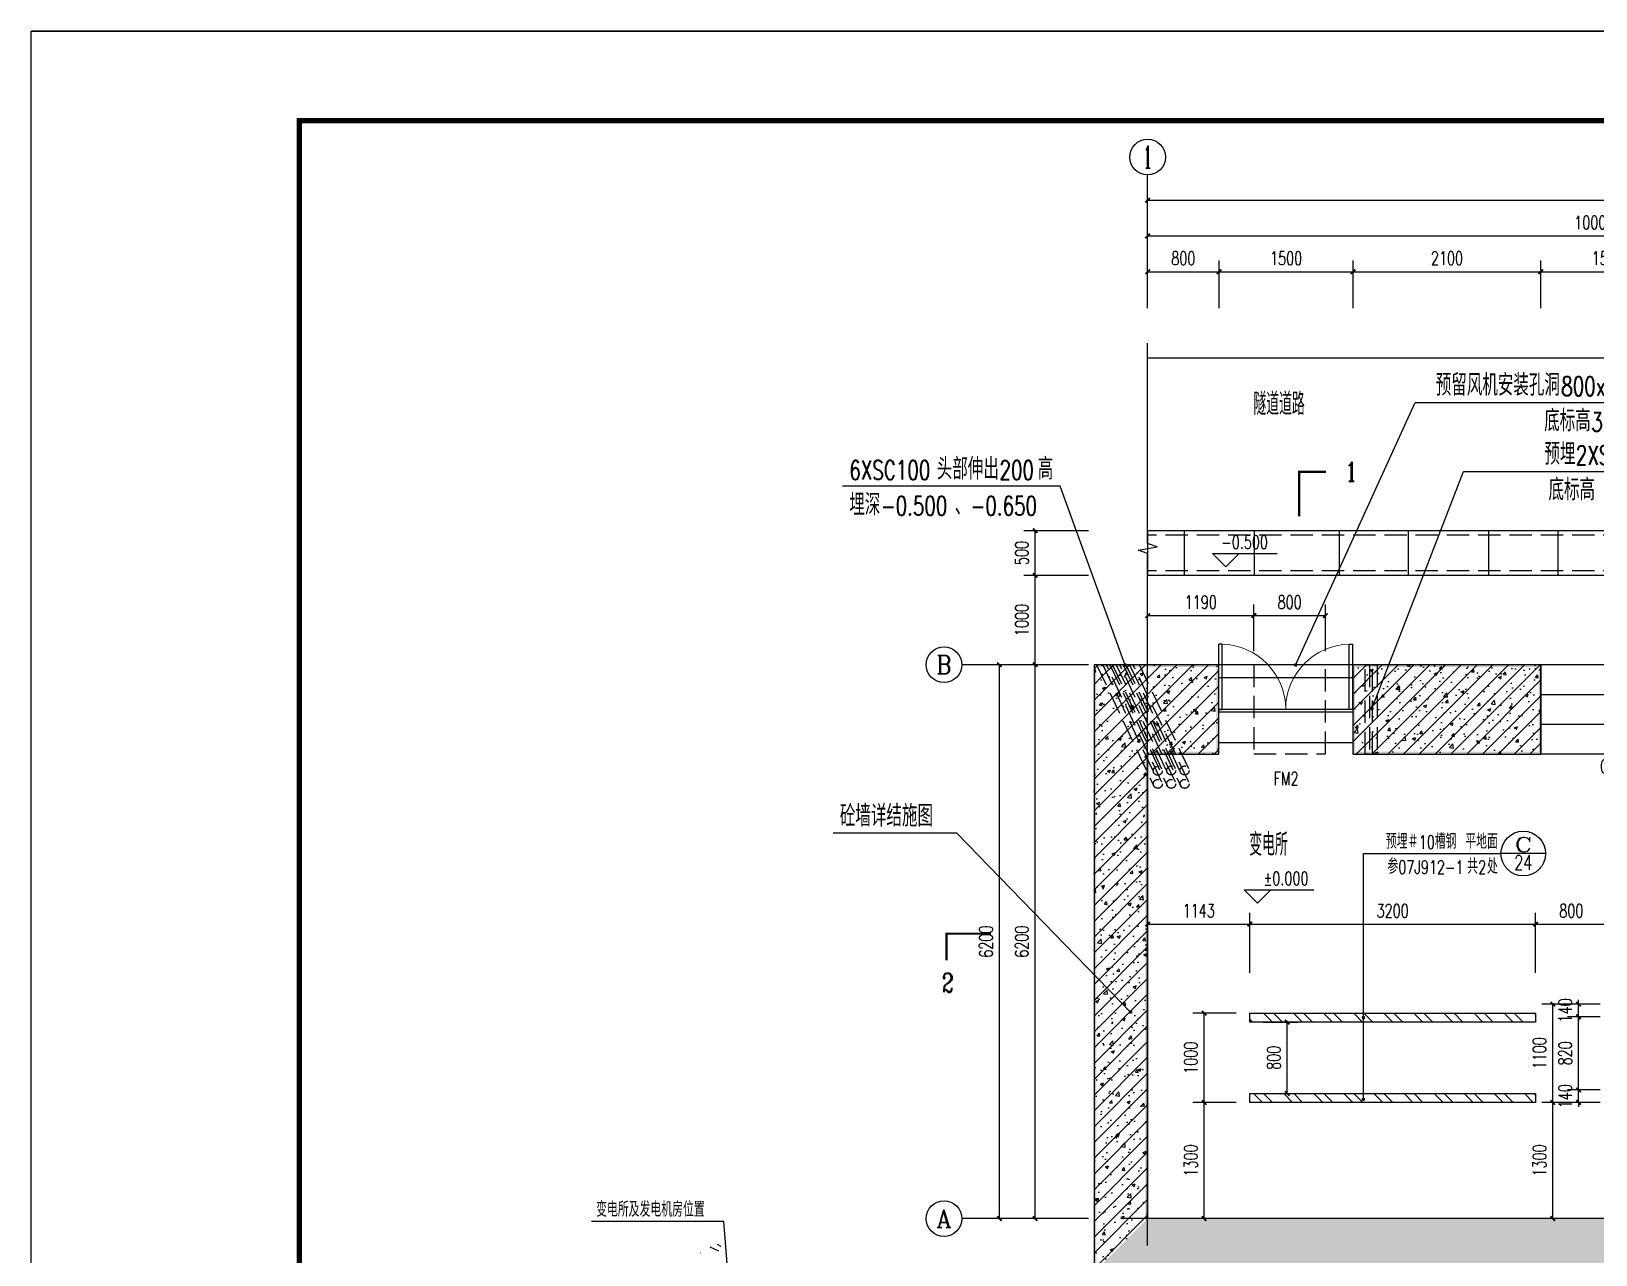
# Model space of a CAD drawing. Extents: x 45837 to 287007, y -98586 to 328021.
# Drawn here: x 119269 to 136780, y -23180 to -9486 of the extents above; entities that cross this region are included whole.
import ezdxf
from ezdxf.enums import TextEntityAlignment as Align

# ---------------------------------------------------------------- set-up
doc = ezdxf.new("R2010")
doc.units = 0
doc.header["$LTSCALE"] = 1000
doc.header["$MEASUREMENT"] = 0
doc.linetypes.add('DASH', pattern=[0.35, 0.25, -0.1])
for name, color, linetype in [('0-段落划分', 2, 'Continuous'), ('AXIS', 3, 'Continuous'), ('AXIS_TEXT', 7, 'Continuous'), ('DIM_ELEV', 3, 'Continuous'), ('DIM_IDEN', 3, 'Continuous'), ('DIM_LEAD', 3, 'Continuous'), ('DIM_SYMB', 3, 'Continuous'), ('DOTE', 1, 'Continuous'), ('HIDE_B', 7, 'Continuous'), ('PUB_DIM', 3, 'Continuous'), ('PUB_HATCH', 8, 'Continuous'), ('PUB_TEXT', 7, 'Continuous'), ('PUB_WALL', 9, 'Continuous'), ('QQ', 8, 'Continuous'), ('WALL', 9, 'Continuous'), ('WINDOW', 4, 'Continuous'), ('WINDOW_TEXT', 7, 'Continuous'), ('图框', 7, 'Continuous')]:
    doc.layers.add(name, color=color, linetype=linetype)
doc.layers.add('标注', color=4, linetype='Continuous', lineweight=15)
doc.styles.add('_TCH_AXIS', font='COMPLEX', dxfattribs={"bigfont": 'GBCBIG'})
doc.styles.add('_TCH_DIM', font='SIMPLEX', dxfattribs={"bigfont": 'GBCBIG'})
doc.styles.add('_TCH_LABEL', font='COMPLEX', dxfattribs={"bigfont": 'GBCBIG'})
doc.styles.add('_TCH_WINDOW', font='SIMPLEX', dxfattribs={"bigfont": 'GBCBIG'})
doc.styles.add('COMPLEX', font='COMPLEX')
doc.styles.add('DIM_FONT', font='SIMPLEX', dxfattribs={"width": 0.7, "bigfont": 'GBCBIG'})
doc.styles.add('HZTXT', font='SIMPLEX.shx', dxfattribs={"width": 0.8, "bigfont": 'gbhzfs.shx'})
doc.dimstyles.new('DIMN50', dxfattribs={"dimscale": 0.5, "dimtxt": 300, "dimasz": 100, "dimexe": 250, "dimexo": 300, "dimgap": 150, "dimtad": 1, "dimdec": 0, "dimzin": 0, "dimdsep": 46, "dimtxsty": 'DIM_FONT', "dimblk": 'ARCHTICK', "dimcen": 0.09, "dimclrt": 7, "dimazin": 2, "dimtfac": 1, "dimtdec": 0, "dimtix": 1, "dimtmove": 2, "dimatfit": 3, "dimldrblk": 'ARCHTICK', "dimfxl": 0, "dimtolj": 1, "dimtzin": 0, "dimarcsym": 0})
pattern_1 = [(45, (0, 0), (-88.38835, 88.38835), []), (50, (0, 0), (358.6301, -31.37607), [37.5, -412.5]), (355, (0, 0), (-69.3757, 376.0961), [30, -330]), (100.4514, (29.9, -2.6), (289.2547, 344.7198), [31.8701, -350.5711]), (46.1842, (0, 100), (533.6205, -82.7595), [56.25, -618.75]), (96.6356, (44.47, 93.1), (467.3314, 487.059), [47.8051, -525.8565]), (351.1842, (0, 100), (467.331, 487.0593), [45, -495]), (21, (50, 75), (298.4535, -201.30945), [37.5, -412.5]), (326, (50, 75), (121.6577, 362.575), [30, -330]), (71.4514, (74.87, 58.22), (420.1113, 161.26525), [31.8701, -350.5711]), (37.5, (0, 0), (6.07993, 166.44693), [0, -326, 0, -335, 0, -331.25]), (7.5, (0, 0), (131.53477, 197.20586), [0, -191, 0, -318.5, 0, -126.25]), (327.5, (-111.5, 0), (266.91122, -11.27744), [0, -125, 0, -390, 0, -517.5]), (317.5, (-161.5, 0), (291.5931, 50.0525), [0, -162.5, 0, -259, 0, -367.5])]

# ---------------------------------------------------------------- blocks, each defined once
blk = doc.blocks.new('ac')
at = {"layer": '0-段落划分', "color": 2, "linetype": 'Continuous'}
for p, q in [((-9952827.287, 2543761.556), (-9952827.89, 2543760.142)), ((-9952825.467, 2543760.724), (-9952826.863, 2543757.45)), ((-9952824.452, 2543753.945), (-9952824.544, 2543753.745))]:
    blk.add_line(p, q, dxfattribs=at)
blk = doc.blocks.new('zx')
at = {"layer": '标注', "linetype": 'ByBlock', "xscale": 29.99999999999998, "yscale": 29.99999999999998, "zscale": 29.99999999999998, "rotation": 267.2929497497675}
blk.add_blockref('ac', (-90141045, -294670499), dxfattribs=at)
blk = doc.blocks.new('_ArchTick')
at = {"color": 0, "linetype": 'ByBlock', "const_width": 0.4}
blk.add_lwpolyline([(-0.5, -0.5), (0.5, 0.5)], dxfattribs=at)
blk = doc.blocks.new('*D344')
at = {"layer": 'Defpoints', "color": 0}
for p in [(133754, -16027), (132954, -16576), (133754, -16576)]:
    blk.add_point(p, dxfattribs=at)
at = {"layer": 'PUB_DIM', "color": 0, "lineweight": -2}
for p, q in [((132954, -16426), (132954, -15902)), ((133754, -16426), (133754, -15902)), ((132954, -16027), (133754, -16027))]:
    blk.add_line(p, q, dxfattribs=at)
at = {"layer": 'PUB_DIM', "color": 0, "lineweight": -2, "xscale": 50, "yscale": 50, "zscale": 50, "rotation": 180}
blk.add_blockref('_ArchTick', (132954, -16027), dxfattribs=at)
at = {"layer": 'PUB_DIM', "color": 0, "lineweight": -2, "xscale": 50, "yscale": 50, "zscale": 50}
blk.add_blockref('_ArchTick', (133754, -16027), dxfattribs=at)
at = {"layer": 'PUB_DIM', "color": 7, "insert": (133354, -15877), "char_height": 150, "attachment_point": 5, "style": 'DIM_FONT'}
blk.add_mtext('\\A1;800', dxfattribs=at)
blk = doc.blocks.new('*D345')
at = {"layer": 'Defpoints', "color": 0}
for p in [(132954, -16027), (131764, -16576), (132954, -16576)]:
    blk.add_point(p, dxfattribs=at)
at = {"layer": 'PUB_DIM', "color": 0, "lineweight": -2}
for p, q in [((131764, -16426), (131764, -15902)), ((132954, -16426), (132954, -15902)), ((131764, -16027), (132954, -16027))]:
    blk.add_line(p, q, dxfattribs=at)
at = {"layer": 'PUB_DIM', "color": 0, "lineweight": -2, "xscale": 50, "yscale": 50, "zscale": 50, "rotation": 180}
blk.add_blockref('_ArchTick', (131764, -16027), dxfattribs=at)
at = {"layer": 'PUB_DIM', "color": 0, "lineweight": -2, "xscale": 50, "yscale": 50, "zscale": 50}
blk.add_blockref('_ArchTick', (132954, -16027), dxfattribs=at)
at = {"layer": 'PUB_DIM', "color": 7, "insert": (132359, -15877), "char_height": 150, "attachment_point": 5, "style": 'DIM_FONT'}
blk.add_mtext('\\A1;1190', dxfattribs=at)
blk = doc.blocks.new('*D449')
at = {"layer": 'Defpoints', "color": 0}
for p in [(136300, -20376), (136730, -20376), (136730, -21476)]:
    blk.add_point(p, dxfattribs=at)
at = {"layer": 'PUB_DIM', "color": 0, "lineweight": -2}
for p, q in [((136580, -20376), (136175, -20376)), ((136300, -21476), (136300, -20376)), ((136580, -21476), (136175, -21476))]:
    blk.add_line(p, q, dxfattribs=at)
at = {"layer": 'PUB_DIM', "color": 0, "lineweight": -2, "xscale": 50, "yscale": 50, "zscale": 50}
for p, rotation in [((136300, -20376), 90), ((136300, -21476), 270)]:
    blk.add_blockref('_ArchTick', p, dxfattribs=dict(at, rotation=rotation))
at = {"layer": 'PUB_DIM', "color": 7, "insert": (136150, -20926), "char_height": 150, "attachment_point": 5, "rotation": 90, "style": 'DIM_FONT'}
blk.add_mtext('\\A1;1100', dxfattribs=at)
blk = doc.blocks.new('*D450')
at = {"layer": 'Defpoints', "color": 0}
for p in [(136300, -21476), (136730, -21476), (136730, -22776)]:
    blk.add_point(p, dxfattribs=at)
at = {"layer": 'PUB_DIM', "color": 0, "lineweight": -2}
for p, q in [((136580, -21476), (136175, -21476)), ((136300, -22776), (136300, -21476)), ((136580, -22776), (136175, -22776))]:
    blk.add_line(p, q, dxfattribs=at)
at = {"layer": 'PUB_DIM', "color": 0, "lineweight": -2, "xscale": 50, "yscale": 50, "zscale": 50}
for p, rotation in [((136300, -21476), 90), ((136300, -22776), 270)]:
    blk.add_blockref('_ArchTick', p, dxfattribs=dict(at, rotation=rotation))
at = {"layer": 'PUB_DIM', "color": 7, "insert": (136150, -22126), "char_height": 150, "attachment_point": 5, "rotation": 90, "style": 'DIM_FONT'}
blk.add_mtext('\\A1;1300', dxfattribs=at)
blk = doc.blocks.new('*D454')
at = {"layer": 'Defpoints', "color": 0}
for p in [(132907, -20576), (133326, -20576), (132907, -21376)]:
    blk.add_point(p, dxfattribs=at)
at = {"layer": 'PUB_DIM', "color": 0, "lineweight": -2}
for p, q in [((133057, -20576), (133451, -20576)), ((133326, -21376), (133326, -20576)), ((133057, -21376), (133451, -21376))]:
    blk.add_line(p, q, dxfattribs=at)
at = {"layer": 'PUB_DIM', "color": 0, "lineweight": -2, "xscale": 50, "yscale": 50, "zscale": 50}
for p, rotation in [((133326, -20576), 90), ((133326, -21376), 270)]:
    blk.add_blockref('_ArchTick', p, dxfattribs=dict(at, rotation=rotation))
at = {"layer": 'PUB_DIM', "color": 7, "insert": (133176, -20976), "char_height": 150, "attachment_point": 5, "rotation": 90, "style": 'DIM_FONT'}
blk.add_mtext('\\A1;800', dxfattribs=at)
blk = doc.blocks.new('*D455')
at = {"layer": 'Defpoints', "color": 0}
for p in [(132397, -21476), (132907, -21476), (132907, -22776)]:
    blk.add_point(p, dxfattribs=at)
at = {"layer": 'PUB_DIM', "color": 0, "lineweight": -2}
for p, q in [((132757, -21476), (132272, -21476)), ((132397, -22776), (132397, -21476)), ((132757, -22776), (132272, -22776))]:
    blk.add_line(p, q, dxfattribs=at)
at = {"layer": 'PUB_DIM', "color": 0, "lineweight": -2, "xscale": 50, "yscale": 50, "zscale": 50}
for p, rotation in [((132397, -21476), 90), ((132397, -22776), 270)]:
    blk.add_blockref('_ArchTick', p, dxfattribs=dict(at, rotation=rotation))
at = {"layer": 'PUB_DIM', "color": 7, "insert": (132247, -22126), "char_height": 150, "attachment_point": 5, "rotation": 90, "style": 'DIM_FONT'}
blk.add_mtext('\\A1;1300', dxfattribs=at)
blk = doc.blocks.new('*D456')
at = {"layer": 'Defpoints', "color": 0}
for p in [(132397, -20476), (132907, -20476), (132907, -21476)]:
    blk.add_point(p, dxfattribs=at)
at = {"layer": 'PUB_DIM', "color": 0, "lineweight": -2}
for p, q in [((132757, -20476), (132272, -20476)), ((132397, -21476), (132397, -20476)), ((132757, -21476), (132272, -21476))]:
    blk.add_line(p, q, dxfattribs=at)
at = {"layer": 'PUB_DIM', "color": 0, "lineweight": -2, "xscale": 50, "yscale": 50, "zscale": 50}
for p, rotation in [((132397, -20476), 90), ((132397, -21476), 270)]:
    blk.add_blockref('_ArchTick', p, dxfattribs=dict(at, rotation=rotation))
at = {"layer": 'PUB_DIM', "color": 7, "insert": (132247, -20976), "char_height": 150, "attachment_point": 5, "rotation": 90, "style": 'DIM_FONT'}
blk.add_mtext('\\A1;1000', dxfattribs=at)
blk = doc.blocks.new('*D457')
at = {"layer": 'Defpoints', "color": 0}
for p in [(132907, -19480), (131764, -20175), (132907, -20175)]:
    blk.add_point(p, dxfattribs=at)
at = {"layer": 'PUB_DIM', "color": 0, "lineweight": -2}
for p, q in [((131764, -20025), (131764, -19355)), ((132907, -20025), (132907, -19355)), ((131764, -19480), (132907, -19480))]:
    blk.add_line(p, q, dxfattribs=at)
at = {"layer": 'PUB_DIM', "color": 0, "lineweight": -2, "xscale": 50, "yscale": 50, "zscale": 50, "rotation": 180}
blk.add_blockref('_ArchTick', (131764, -19480), dxfattribs=at)
at = {"layer": 'PUB_DIM', "color": 0, "lineweight": -2, "xscale": 50, "yscale": 50, "zscale": 50}
blk.add_blockref('_ArchTick', (132907, -19480), dxfattribs=at)
at = {"layer": 'PUB_DIM', "color": 7, "insert": (132336, -19330), "char_height": 150, "attachment_point": 5, "style": 'DIM_FONT'}
blk.add_mtext('\\A1;1143', dxfattribs=at)
blk = doc.blocks.new('*D458')
at = {"layer": 'Defpoints', "color": 0}
for p in [(136107, -19480), (132907, -20175), (136107, -20175)]:
    blk.add_point(p, dxfattribs=at)
at = {"layer": 'PUB_DIM', "color": 0, "lineweight": -2}
for p, q in [((132907, -20025), (132907, -19355)), ((136107, -20025), (136107, -19355)), ((132907, -19480), (136107, -19480))]:
    blk.add_line(p, q, dxfattribs=at)
at = {"layer": 'PUB_DIM', "color": 0, "lineweight": -2, "xscale": 50, "yscale": 50, "zscale": 50, "rotation": 180}
blk.add_blockref('_ArchTick', (132907, -19480), dxfattribs=at)
at = {"layer": 'PUB_DIM', "color": 0, "lineweight": -2, "xscale": 50, "yscale": 50, "zscale": 50}
blk.add_blockref('_ArchTick', (136107, -19480), dxfattribs=at)
at = {"layer": 'PUB_DIM', "color": 7, "insert": (134507, -19330), "char_height": 150, "attachment_point": 5, "style": 'DIM_FONT'}
blk.add_mtext('\\A1;3200', dxfattribs=at)
blk = doc.blocks.new('*D459')
at = {"layer": 'Defpoints', "color": 0}
for p in [(136907, -19480), (136107, -20175), (136907, -20175)]:
    blk.add_point(p, dxfattribs=at)
at = {"layer": 'PUB_DIM', "color": 0, "lineweight": -2}
for p, q in [((136107, -20025), (136107, -19355)), ((136907, -20025), (136907, -19355)), ((136107, -19480), (136907, -19480))]:
    blk.add_line(p, q, dxfattribs=at)
at = {"layer": 'PUB_DIM', "color": 0, "lineweight": -2, "xscale": 50, "yscale": 50, "zscale": 50, "rotation": 180}
blk.add_blockref('_ArchTick', (136107, -19480), dxfattribs=at)
at = {"layer": 'PUB_DIM', "color": 0, "lineweight": -2, "xscale": 50, "yscale": 50, "zscale": 50}
blk.add_blockref('_ArchTick', (136907, -19480), dxfattribs=at)
at = {"layer": 'PUB_DIM', "color": 7, "insert": (136507, -19330), "char_height": 150, "attachment_point": 5, "style": 'DIM_FONT'}
blk.add_mtext('\\A1;800', dxfattribs=at)
blk = doc.blocks.new('*D465')
at = {"layer": 'Defpoints', "color": 0}
for p in [(136588, -20376), (136981, -20376), (136981, -20516)]:
    blk.add_point(p, dxfattribs=at)
at = {"layer": 'PUB_DIM', "color": 0, "lineweight": -2}
for p, q in [((136831, -20376), (136463, -20376)), ((136588, -20376), (136588, -20326)), ((136588, -20516), (136588, -20376)), ((136831, -20516), (136463, -20516)), ((136588, -20516), (136588, -20566))]:
    blk.add_line(p, q, dxfattribs=at)
at = {"layer": 'PUB_DIM', "color": 0, "lineweight": -2, "xscale": 50, "yscale": 50, "zscale": 50}
for p, rotation in [((136588, -20376), 270), ((136588, -20516), 90)]:
    blk.add_blockref('_ArchTick', p, dxfattribs=dict(at, rotation=rotation))
at = {"layer": 'PUB_DIM', "color": 7, "insert": (136438, -20446), "char_height": 150, "attachment_point": 5, "rotation": 90, "style": 'DIM_FONT'}
blk.add_mtext('\\A1;140', dxfattribs=at)
blk = doc.blocks.new('*D466')
at = {"layer": 'Defpoints', "color": 0}
for p in [(136588, -20516), (136981, -20516), (136981, -21336)]:
    blk.add_point(p, dxfattribs=at)
at = {"layer": 'PUB_DIM', "color": 0, "lineweight": -2}
for p, q in [((136831, -20516), (136463, -20516)), ((136588, -21336), (136588, -20516)), ((136831, -21336), (136463, -21336))]:
    blk.add_line(p, q, dxfattribs=at)
at = {"layer": 'PUB_DIM', "color": 0, "lineweight": -2, "xscale": 50, "yscale": 50, "zscale": 50}
for p, rotation in [((136588, -20516), 90), ((136588, -21336), 270)]:
    blk.add_blockref('_ArchTick', p, dxfattribs=dict(at, rotation=rotation))
at = {"layer": 'PUB_DIM', "color": 7, "insert": (136438, -20926), "char_height": 150, "attachment_point": 5, "rotation": 90, "style": 'DIM_FONT'}
blk.add_mtext('\\A1;820', dxfattribs=at)
blk = doc.blocks.new('*D467')
at = {"layer": 'Defpoints', "color": 0}
for p in [(136588, -21336), (136981, -21336), (136981, -21476)]:
    blk.add_point(p, dxfattribs=at)
at = {"layer": 'PUB_DIM', "color": 0, "lineweight": -2}
for p, q in [((136831, -21336), (136463, -21336)), ((136588, -21336), (136588, -21286)), ((136588, -21476), (136588, -21336)), ((136831, -21476), (136463, -21476)), ((136588, -21476), (136588, -21526))]:
    blk.add_line(p, q, dxfattribs=at)
at = {"layer": 'PUB_DIM', "color": 0, "lineweight": -2, "xscale": 50, "yscale": 50, "zscale": 50}
for p, rotation in [((136588, -21336), 270), ((136588, -21476), 90)]:
    blk.add_blockref('_ArchTick', p, dxfattribs=dict(at, rotation=rotation))
at = {"layer": 'PUB_DIM', "color": 7, "insert": (136438, -21406), "char_height": 150, "attachment_point": 5, "rotation": 90, "style": 'DIM_FONT'}
blk.add_mtext('\\A1;140', dxfattribs=at)
blk = doc.blocks.new('*D468')
at = {"layer": 'AXIS', "color": 0, "lineweight": -2}
for p, q in [((131764, -12584), (131764, -12052)), ((132564, -12584), (132564, -12052)), ((131764, -12177), (132564, -12177))]:
    blk.add_line(p, q, dxfattribs=at)
at = {"layer": 'Defpoints', "color": 0}
for p in [(132564, -12177), (131764, -12734), (132564, -12734)]:
    blk.add_point(p, dxfattribs=at)
at = {"layer": 'AXIS', "color": 0, "lineweight": -2, "xscale": 50, "yscale": 50, "zscale": 50, "rotation": 180}
blk.add_blockref('_ArchTick', (131764, -12177), dxfattribs=at)
at = {"layer": 'AXIS', "color": 0, "lineweight": -2, "xscale": 50, "yscale": 50, "zscale": 50}
blk.add_blockref('_ArchTick', (132564, -12177), dxfattribs=at)
at = {"layer": 'AXIS', "color": 7, "insert": (132164, -12027), "char_height": 150, "attachment_point": 5, "style": 'DIM_FONT'}
blk.add_mtext('\\A1;800', dxfattribs=at)
blk = doc.blocks.new('*D469')
at = {"layer": 'AXIS', "color": 0, "lineweight": -2}
for p, q in [((132564, -12584), (132564, -12052)), ((134064, -12584), (134064, -12052)), ((132564, -12177), (134064, -12177))]:
    blk.add_line(p, q, dxfattribs=at)
at = {"layer": 'Defpoints', "color": 0}
for p in [(134064, -12177), (132564, -12734), (134064, -12734)]:
    blk.add_point(p, dxfattribs=at)
at = {"layer": 'AXIS', "color": 0, "lineweight": -2, "xscale": 50, "yscale": 50, "zscale": 50, "rotation": 180}
blk.add_blockref('_ArchTick', (132564, -12177), dxfattribs=at)
at = {"layer": 'AXIS', "color": 0, "lineweight": -2, "xscale": 50, "yscale": 50, "zscale": 50}
blk.add_blockref('_ArchTick', (134064, -12177), dxfattribs=at)
at = {"layer": 'AXIS', "color": 7, "insert": (133314, -12027), "char_height": 150, "attachment_point": 5, "style": 'DIM_FONT'}
blk.add_mtext('\\A1;1500', dxfattribs=at)
blk = doc.blocks.new('*D470')
at = {"layer": 'AXIS', "color": 0, "lineweight": -2}
for p, q in [((134064, -12584), (134064, -12052)), ((136165, -12584), (136165, -12052)), ((134064, -12177), (136165, -12177))]:
    blk.add_line(p, q, dxfattribs=at)
at = {"layer": 'Defpoints', "color": 0}
for p in [(136165, -12177), (134064, -12734), (136165, -12734)]:
    blk.add_point(p, dxfattribs=at)
at = {"layer": 'AXIS', "color": 0, "lineweight": -2, "xscale": 50, "yscale": 50, "zscale": 50, "rotation": 180}
blk.add_blockref('_ArchTick', (134064, -12177), dxfattribs=at)
at = {"layer": 'AXIS', "color": 0, "lineweight": -2, "xscale": 50, "yscale": 50, "zscale": 50}
blk.add_blockref('_ArchTick', (136165, -12177), dxfattribs=at)
at = {"layer": 'AXIS', "color": 7, "insert": (135115, -12027), "char_height": 150, "attachment_point": 5, "style": 'DIM_FONT'}
blk.add_mtext('\\A1;2100', dxfattribs=at)
blk = doc.blocks.new('*D471')
at = {"layer": 'AXIS', "color": 0, "lineweight": -2}
for p, q in [((136165, -12584), (136165, -12052)), ((137665, -12584), (137665, -12052)), ((136165, -12177), (137665, -12177))]:
    blk.add_line(p, q, dxfattribs=at)
at = {"layer": 'Defpoints', "color": 0}
for p in [(137665, -12177), (136165, -12734), (137665, -12734)]:
    blk.add_point(p, dxfattribs=at)
at = {"layer": 'AXIS', "color": 0, "lineweight": -2, "xscale": 50, "yscale": 50, "zscale": 50, "rotation": 180}
blk.add_blockref('_ArchTick', (136165, -12177), dxfattribs=at)
at = {"layer": 'AXIS', "color": 0, "lineweight": -2, "xscale": 50, "yscale": 50, "zscale": 50}
blk.add_blockref('_ArchTick', (137665, -12177), dxfattribs=at)
at = {"layer": 'AXIS', "color": 7, "insert": (136915, -12027), "char_height": 150, "attachment_point": 5, "style": 'DIM_FONT'}
blk.add_mtext('\\A1;1500', dxfattribs=at)
blk = doc.blocks.new('*D489')
at = {"layer": 'AXIS', "color": 0, "lineweight": -2}
for p, q in [((131102, -16576), (130380, -16576)), ((130505, -22776), (130505, -16576)), ((131102, -22776), (130380, -22776))]:
    blk.add_line(p, q, dxfattribs=at)
at = {"layer": 'Defpoints', "color": 0}
for p in [(130505, -16576), (131252, -16576), (131252, -22776)]:
    blk.add_point(p, dxfattribs=at)
at = {"layer": 'AXIS', "color": 0, "lineweight": -2, "xscale": 50, "yscale": 50, "zscale": 50}
for p, rotation in [((130505, -16576), 90), ((130505, -22776), 270)]:
    blk.add_blockref('_ArchTick', p, dxfattribs=dict(at, rotation=rotation))
at = {"layer": 'AXIS', "color": 7, "insert": (130355, -19676), "char_height": 150, "attachment_point": 5, "rotation": 90, "style": 'DIM_FONT'}
blk.add_mtext('\\A1;6200', dxfattribs=at)
blk = doc.blocks.new('*D490')
at = {"layer": 'AXIS', "color": 0, "lineweight": -2}
for p, q in [((131102, -15576), (130380, -15576)), ((130505, -16576), (130505, -15576)), ((131102, -16576), (130380, -16576))]:
    blk.add_line(p, q, dxfattribs=at)
at = {"layer": 'Defpoints', "color": 0}
for p in [(130505, -15576), (131252, -15576), (131252, -16576)]:
    blk.add_point(p, dxfattribs=at)
at = {"layer": 'AXIS', "color": 0, "lineweight": -2, "xscale": 50, "yscale": 50, "zscale": 50}
for p, rotation in [((130505, -15576), 90), ((130505, -16576), 270)]:
    blk.add_blockref('_ArchTick', p, dxfattribs=dict(at, rotation=rotation))
at = {"layer": 'AXIS', "color": 7, "insert": (130355, -16076), "char_height": 150, "attachment_point": 5, "rotation": 90, "style": 'DIM_FONT'}
blk.add_mtext('\\A1;1000', dxfattribs=at)
blk = doc.blocks.new('*D491')
at = {"layer": 'AXIS', "color": 0, "lineweight": -2}
for p, q in [((131102, -15076), (130380, -15076)), ((130505, -15576), (130505, -15076)), ((131102, -15576), (130380, -15576))]:
    blk.add_line(p, q, dxfattribs=at)
at = {"layer": 'Defpoints', "color": 0}
for p in [(130505, -15076), (131252, -15076), (131252, -15576)]:
    blk.add_point(p, dxfattribs=at)
at = {"layer": 'AXIS', "color": 0, "lineweight": -2, "xscale": 50, "yscale": 50, "zscale": 50}
for p, rotation in [((130505, -15076), 90), ((130505, -15576), 270)]:
    blk.add_blockref('_ArchTick', p, dxfattribs=dict(at, rotation=rotation))
at = {"layer": 'AXIS', "color": 7, "insert": (130355, -15326), "char_height": 150, "attachment_point": 5, "rotation": 90, "style": 'DIM_FONT'}
blk.add_mtext('\\A1;500', dxfattribs=at)
blk = doc.blocks.new('*D492')
at = {"layer": 'AXIS', "color": 0, "lineweight": -2}
for p, q in [((130836, -16576), (129980, -16576)), ((130105, -22776), (130105, -16576)), ((130836, -22776), (129980, -22776))]:
    blk.add_line(p, q, dxfattribs=at)
at = {"layer": 'Defpoints', "color": 0}
for p in [(130105, -16576), (130986, -16576), (130986, -22776)]:
    blk.add_point(p, dxfattribs=at)
at = {"layer": 'AXIS', "color": 0, "lineweight": -2, "xscale": 50, "yscale": 50, "zscale": 50}
for p, rotation in [((130105, -16576), 90), ((130105, -22776), 270)]:
    blk.add_blockref('_ArchTick', p, dxfattribs=dict(at, rotation=rotation))
at = {"layer": 'AXIS', "color": 7, "insert": (129955, -19676), "char_height": 150, "attachment_point": 5, "rotation": 90, "style": 'DIM_FONT'}
blk.add_mtext('\\A1;6200', dxfattribs=at)
blk = doc.blocks.new('*D493')
at = {"layer": 'AXIS', "color": 0, "lineweight": -2}
for p, q in [((131764, -12184), (131764, -11652)), ((141764, -12184), (141764, -11652)), ((131764, -11777), (141764, -11777))]:
    blk.add_line(p, q, dxfattribs=at)
at = {"layer": 'Defpoints', "color": 0}
for p in [(141764, -11777), (131764, -12334), (141764, -12334)]:
    blk.add_point(p, dxfattribs=at)
at = {"layer": 'AXIS', "color": 0, "lineweight": -2, "xscale": 50, "yscale": 50, "zscale": 50, "rotation": 180}
blk.add_blockref('_ArchTick', (131764, -11777), dxfattribs=at)
at = {"layer": 'AXIS', "color": 0, "lineweight": -2, "xscale": 50, "yscale": 50, "zscale": 50}
blk.add_blockref('_ArchTick', (141764, -11777), dxfattribs=at)
at = {"layer": 'AXIS', "color": 7, "insert": (136764, -11627), "char_height": 150, "attachment_point": 5, "style": 'DIM_FONT'}
blk.add_mtext('\\A1;10000', dxfattribs=at)
blk = doc.blocks.new('*D496')
at = {"layer": 'AXIS', "color": 0, "lineweight": -2}
for p, q in [((131764, -12034), (131764, -11252)), ((131764, -11377), (153664, -11377)), ((153664, -12034), (153664, -11252))]:
    blk.add_line(p, q, dxfattribs=at)
at = {"layer": 'Defpoints', "color": 0}
for p in [(153664, -11377), (131764, -12184), (153664, -12184)]:
    blk.add_point(p, dxfattribs=at)
at = {"layer": 'AXIS', "color": 0, "lineweight": -2, "xscale": 50, "yscale": 50, "zscale": 50, "rotation": 180}
blk.add_blockref('_ArchTick', (131764, -11377), dxfattribs=at)
at = {"layer": 'AXIS', "color": 0, "lineweight": -2, "xscale": 50, "yscale": 50, "zscale": 50}
blk.add_blockref('_ArchTick', (153664, -11377), dxfattribs=at)
at = {"layer": 'AXIS', "color": 7, "insert": (142714, -11227), "char_height": 150, "attachment_point": 5, "style": 'DIM_FONT'}
blk.add_mtext('\\A1;21900', dxfattribs=at)
blk = doc.blocks.new('_AXISO')
blk.add_circle((0, 0), 0.5)
at = {"layer": 'AXIS_TEXT', "style": 'COMPLEX', "width": 1.041667}
blk.add_attdef('A', text='', height=0.56, dxfattribs=at).set_placement((-0.25, -0.28), (0.25, -0.28), align=Align.FIT)
blk = doc.blocks.new('$DorLib2D$00000002')
for p, q in [((-0.5, 0), (-0.5, 0.4875)), ((-0.475, 0.4875), (-0.5, 0.4875)), ((-0.475, 0), (-0.475, 0.4875)), ((0.475, 0), (0.475, 0.4875)), ((0.475, 0.4875), (0.5, 0.4875)), ((0.5, 0), (0.5, 0.4875)), ((-0.5, 0), (-0.475, 0)), ((0.5, 0), (0.475, 0))]:
    blk.add_line(p, q)
at = {"lineweight": 13}
for centre, start, end in [((-0.4875, 0), 0, 88.53072), ((0.4875, 0), 91.46928, 180)]:
    blk.add_arc(centre, 0.4875, start, end, dxfattribs=at)
blk = doc.blocks.new('$TCHSYS$WIN2D')
for p, q in [((-0.5, 0.5), (0.5, 0.5)), ((-0.5, 0.5), (-0.5, -0.5)), ((0.5, 0.5), (0.5, -0.5)), ((0.5, 0.167), (-0.5, 0.167)), ((0.5, -0.167), (-0.5, -0.167)), ((-0.5, -0.5), (0.5, -0.5))]:
    blk.add_line(p, q)

msp = doc.modelspace()

# ---------------------------------------------------------------- hatches: boundary and pattern name
h = msp.add_hatch()
h.set_pattern_fill('ANSI32', color=256, scale=50, style=0)
h.set_pattern_definition([(135, (277943.28, -77689.5), (168.3798, 168.3798), []), (135, (277831.03, -77689.5), (168.3798, 168.3798), [])])
h.paths.add_polyline_path([(136107.3, -20476.3), (132907.3, -20476.3), (132907.3, -20576.3), (136107.3, -20576.3)])
h.paths.add_polyline_path([(136107.3, -21376.3), (132907.3, -21376.3), (132907.3, -21476.3), (136107.3, -21476.3)])
at = {"layer": 'PUB_HATCH'}
h = msp.add_hatch(dxfattribs=at)
h.set_pattern_fill('钢筋混凝土', color=256, scale=50, style=0)
h.set_pattern_definition(pattern_1)
h.paths.add_polyline_path([(131739.3, -17551.3), (131189.3, -16601.3), (131164.3, -16576.3), (131164.3, -23376.3), (131764.3, -22776.3), (131764.3, -17576.3)])
h = msp.add_hatch(dxfattribs=at)
h.set_pattern_fill('钢筋混凝土', color=256, scale=50, style=0)
h.set_pattern_definition(pattern_1)
h.paths.add_polyline_path([(131739.3, -17551.3), (131764.3, -17576.3), (132559.3, -17576.3), (132559.3, -16576.3), (131164.3, -16576.3), (131189.3, -16601.3)])
h = msp.add_hatch(dxfattribs=at)
h.set_pattern_fill('钢筋混凝土', color=256, scale=50, style=0)
h.set_pattern_definition(pattern_1)
h.paths.add_polyline_path([(136164.7, -16576.3), (134059.3, -16576.3), (134059.3, -17576.3), (136164.7, -17576.3)])
h = msp.add_hatch(dxfattribs=at)
h.set_pattern_fill('钢筋混凝土', color=256, scale=50, style=0)
h.set_pattern_definition(pattern_1)
h.paths.add_polyline_path([(141764.3, -23376.3), (141764.3, -22776.3), (131764.3, -22776.3), (131164.3, -23376.3)])
at = {"layer": 'PUB_WALL'}
for points in [[(131164.3, -16576.3), (131164.3, -23376.3), (131189.3, -23351.3), (131189.3, -16601.3)], [(132559.3, -16576.3), (131164.3, -16576.3), (131189.3, -16601.3), (132534.3, -16601.3)], [(132559.3, -17576.3), (132559.3, -16576.3), (132534.3, -16601.3), (132534.3, -17551.3)], [(136164.7, -16576.3), (134059.3, -16576.3), (134084.3, -16601.3), (136139.7, -16601.3)], [(134059.3, -16576.3), (134059.3, -17576.3), (134084.3, -17551.3), (134084.3, -16601.3)], [(136164.7, -17576.3), (136164.7, -16576.3), (136139.7, -16601.3), (136139.7, -17551.3)], [(131764.3, -17576.3), (131764.3, -22776.3), (131739.3, -22801.3), (131739.3, -17551.3)], [(131764.3, -17576.3), (132559.3, -17576.3), (132534.3, -17551.3), (131739.3, -17551.3)], [(134059.3, -17576.3), (136164.7, -17576.3), (136139.7, -17551.3), (134084.3, -17551.3)], [(141764.3, -22776.3), (131764.3, -22776.3), (131739.3, -22801.3), (141764.3, -22801.3)]]:
    msp.add_hatch(color=256, dxfattribs=at).paths.add_polyline_path(points)

# ---------------------------------------------------------------- linework, layer by layer
at = {"linetype": 'DASH'}
for p, q in [((131191.6, -16576.3), (131831.4, -17927.8)), ((131260.9, -16576.3), (131831.4, -17781.3)), ((131924.6, -17891.1), (131302.6, -16576.3)), ((131341.6, -16576.3), (131981.4, -17927.8)), ((131924.6, -17744.6), (131371.9, -16576.3)), ((131412.6, -16576.3), (131981.4, -17777.8)), ((132074.6, -17891.1), (131452.6, -16576.3)), ((131491.6, -16576.3), (132131.4, -17927.8)), ((132074.6, -17741.1), (131523.6, -16576.3)), ((131562.6, -16576.3), (132131.4, -17777.8)), ((132224.6, -17891.1), (131602.6, -16576.3)), ((132224.6, -17741.1), (131673.6, -16576.3))]:
    msp.add_line(p, q, dxfattribs=at)
for p, q in [((134064.3, -16721.4), (132564.3, -16721.4)), ((134059.3, -17076.3), (132559.3, -17076.3)), ((134059.3, -17106.3), (132559.3, -17106.3)), ((134064.3, -17451.4), (132564.3, -17451.4))]:
    msp.add_line(p, q)
for points in [[(133754.1, -16576.3), (132954.1, -16576.3), (132954.1, -17574.7), (133754.1, -17574.7)], [(134197.5, -16576.3), (134247.5, -16576.3), (134247.5, -17576.3), (134197.5, -17576.3)], [(134281.9, -16576.3), (134331.9, -16576.3), (134331.9, -17576.3), (134281.9, -17576.3)]]:
    msp.add_lwpolyline(points, close=True, dxfattribs=at)
for points in [[(132907.3, -20476.3), (136107.3, -20476.3), (136107.3, -20576.3), (132907.3, -20576.3)], [(132907.3, -21376.3), (136107.3, -21376.3), (136107.3, -21476.3), (132907.3, -21476.3)]]:
    msp.add_lwpolyline(points, close=True)
for centre in [(131878, -17763.3), (131878, -17909.8), (132028, -17759.8), (132028, -17909.8), (132178, -17759.8), (132178, -17909.8)]:
    msp.add_circle(centre, 50.1, dxfattribs=at)
at = {"layer": 'AXIS'}
for p, q in [((131764.3, -12333.6), (131764.3, -11094)), ((130986.5, -16576.3), (129684.9, -16576.3)), ((130986.5, -22776.3), (129684.9, -22776.3))]:
    msp.add_line(p, q, dxfattribs=at)
at = {"layer": 'DIM_ELEV'}
for p, q in [((132639.3, -15481), (132489.3, -15331)), ((132489.3, -15331), (133212.8, -15331)), ((132639.3, -15481), (132789.3, -15331)), ((132993.4, -19244.9), (132843.4, -19094.9)), ((132843.4, -19094.9), (133625.9, -19094.9)), ((132993.4, -19244.9), (133143.4, -19094.9))]:
    msp.add_line(p, q, dxfattribs=at)
at = {"layer": 'DIM_IDEN'}
msp.add_line((136218.6, -18689.6), (135718.6, -18689.6), dxfattribs=at)
msp.add_circle((135968.6, -18689.6), 250, dxfattribs=at)
at = {"layer": 'DIM_LEAD'}
for p, q in [((133419.8, -16579.4), (134759.3, -13639.9)), ((134759.3, -13639.9), (137404.7, -13639.9)), ((134275.2, -17068.9), (135299.4, -14412.2)), ((135299.4, -14412.2), (137453.1, -14412.2)), ((130785.1, -14579.1), (128350.3, -14579.1)), ((131514.2, -16579.7), (130785.1, -14579.1)), ((129626.9, -18463), (128244.6, -18463)), ((131573.4, -20463.7), (129626.9, -18463)), ((134178.6, -21439.7), (134178.6, -18689.6)), ((134178.6, -20527.1), (134178.6, -18689.6)), ((134178.6, -18689.6), (135718.6, -18689.6)), ((127019.6, -22808.3), (125538.1, -22808.3)), ((127327.6, -26646.3), (127019.6, -22808.3)), ((127327.6, -26646.3), (127019.6, -22808.3))]:
    msp.add_line(p, q, dxfattribs=at)
at = {"layer": 'DIM_LEAD', "const_width": 20}
for points in [[(131517.6, -16589.1, 1), (131510.7, -16570.3, 1)], [(133415.6, -16588.5, 1), (133423.9, -16570.3, 1)], [(134271.6, -17078.2, 1), (134278.8, -17059.5, 1)], [(131580.3, -20470.8, 1), (131566.4, -20456.5, 1)], [(134178.6, -20537.1, 1), (134178.6, -20517.1, 1)], [(134178.6, -21449.7, 1), (134178.6, -21429.7, 1)]]:
    msp.add_lwpolyline(points, format="xyb", close=True, dxfattribs=at)
at = {"layer": 'DIM_SYMB'}
msp.add_lwpolyline([(131764.3, -17576.3), (131764.3, -15332.1), (131659.3, -15293.8), (131869.3, -15256.8), (131764.3, -15219.6), (131764.3, -12975.3)], dxfattribs=at)
at = {"layer": 'DIM_SYMB', "const_width": 25}
for points in [[(133760.6, -14416.9), (133460.6, -14416.9), (133460.6, -14916.9)], [(129512.1, -19886.8), (129512.1, -19586.8), (130012.1, -19586.8)]]:
    msp.add_lwpolyline(points, dxfattribs=at)
at = {"layer": 'DOTE'}
for p, q in [((131764.3, -23076.3), (131764.3, -16276.3)), ((131764.3, -23076.3), (131764.3, -16276.3)), ((151064.3, -16576.3), (131464.3, -16576.3)), ((153964.3, -22776.3), (131464.3, -22776.3))]:
    msp.add_line(p, q, dxfattribs=at)
at = {"layer": 'HIDE_B', "flags": 128}
msp.add_lwpolyline([(122268.6, -37186.1), (122268.6, -37186.1), (122268.6, -37186.1), (122268.6, -10486.1), (122268.6, -10486.1), (122268.6, -10486.1), (160268.6, -10486.1), (160268.6, -10486.1), (160268.6, -10486.1), (160268.6, -10486.1), (160268.6, -10486.1), (160268.6, -10486.1), (160268.6, -37186.1), (160268.6, -37186.1), (122268.6, -37186.1)], close=True, dxfattribs=at)
at = {"layer": 'QQ'}
for p, q in [((150764.3, -13144), (131764.3, -13144)), ((150764.3, -15076.3), (131764.3, -15076.3)), ((131764.3, -15076.3), (131764.3, -15576.3)), ((132174.3, -15076.3), (132174.3, -15576.3)), ((132956.3, -15076.3), (132956.3, -15576.3)), ((133906.3, -15076.3), (133906.3, -15576.3)), ((134681.3, -15076.3), (134681.3, -15576.3)), ((135581.3, -15076.3), (135581.3, -15576.3)), ((135581.3, -15076.3), (135581.3, -15576.3)), ((136356.3, -15076.3), (136356.3, -15576.3)), ((150764.3, -15576.3), (131764.3, -15576.3))]:
    msp.add_line(p, q, dxfattribs=at)
at = {"layer": 'QQ', "linetype": 'DASH'}
for p, q in [((150764.3, -15126.3), (131764.3, -15126.3)), ((150764.3, -15526.3), (131764.3, -15526.3))]:
    msp.add_line(p, q, dxfattribs=at)
at = {"layer": 'WALL', "color": 0}
msp.add_line((119268.6, -9486.1), (161268.6, -9486.1), dxfattribs=at)
at = {"layer": 'WALL'}
for p, q in [((131164.3, -16576.3), (131164.3, -23376.3)), ((132559.3, -16576.3), (131164.3, -16576.3)), ((132559.3, -17576.3), (132559.3, -16576.3)), ((136164.7, -16576.3), (134059.3, -16576.3)), ((134059.3, -16576.3), (134059.3, -17576.3)), ((136164.7, -17576.3), (136164.7, -16576.3)), ((131764.3, -17576.3), (131764.3, -22776.3)), ((131764.3, -17576.3), (132559.3, -17576.3)), ((134059.3, -17576.3), (136164.7, -17576.3)), ((141764.3, -22776.3), (131764.3, -22776.3))]:
    msp.add_line(p, q, dxfattribs=at)
at = {"layer": '图框', "linetype": 'Continuous'}
for points in [[(161268.6, -9486.1), (119268.6, -9486.1)], [(119268.6, -39186.1), (119268.6, -9486.1)]]:
    msp.add_lwpolyline(points, dxfattribs=at)
at = {"layer": '图框', "linetype": 'Continuous', "const_width": 60}
msp.add_lwpolyline([(160268.6, -10486.1), (122268.6, -10486.1), (122268.6, -38186.1), (160268.6, -38186.1), (160268.6, -10486.1)], dxfattribs=at)

# ---------------------------------------------------------------- block references
msp.add_blockref('zx', (-61620.5, 0))
at = {"layer": 'AXIS'}
ref = msp.add_blockref('_AXISO', (131764.3, -10894), dxfattribs=dict(at, xscale=400, yscale=400, zscale=400))
ref.add_attrib('A', '1', dxfattribs={"layer": 'AXIS_TEXT', "height": 249.8, "style": '_TCH_AXIS'}).set_placement((131710.8, -11018.9), (131817.8, -11018.9), align=Align.FIT)
ref = msp.add_blockref('_AXISO', (129484.9, -16576.3), dxfattribs=dict(at, xscale=400, yscale=400, zscale=400))
ref.add_attrib('A', 'B', dxfattribs={"layer": 'AXIS_TEXT', "height": 203.2, "style": '_TCH_AXIS'}).set_placement((129402.6, -16677.9), (129567.1, -16677.9), align=Align.FIT)
ref = msp.add_blockref('_AXISO', (129484.9, -22776.3), dxfattribs=dict(at, xscale=400, yscale=400, zscale=400))
ref.add_attrib('A', 'A', dxfattribs={"layer": 'AXIS_TEXT', "height": 198.2, "style": '_TCH_AXIS'}).set_placement((129399.9, -22875.4), (129569.8, -22875.4), align=Align.FIT)
at = {"layer": 'WINDOW'}
ref = msp.add_blockref('$DorLib2D$00000002', (133309.3, -17076.3), dxfattribs=dict(at, xscale=-1500, yscale=-1500, zscale=-1500, rotation=180))
ref.add_attrib('A', 'FM2', (133174.3, -17924.1), dxfattribs={"layer": 'WINDOW_TEXT', "height": 148.75, "style": '_TCH_WINDOW', "width": 0.705882})
ref = msp.add_blockref('$TCHSYS$WIN2D', (136914.7, -17076.3), dxfattribs=dict(at, xscale=1500, yscale=-1000, zscale=1500, rotation=180))
ref.add_attrib('A', 'C2', (136827.2, -17788.2), dxfattribs={"layer": 'WINDOW_TEXT', "height": 148.75, "style": '_TCH_WINDOW', "width": 0.705882})

# ---------------------------------------------------------------- texts
at = {"layer": 'PUB_TEXT', "style": '_TCH_DIM'}
for s, height, p in [('预留风机安装孔洞', 241.13, (134989.7, -13564.9)), ('底标高', 241.13, (136203.1, -13964.9)), ('预埋', 241.13, (136205.6, -14337.2)), ('头部伸出', 241.13, (129403.9, -14504.1)), ('高', 241.1, (130534.6, -14504.1)), ('底标高', 241.13, (136251.5, -14737.2)), ('埋深', 241.13, (128425.3, -14904.1)), ('、', 241.1, (129604.9, -14904.1)), ('砼墙详结施图', 241.13, (128319.6, -18388)), ('预埋＃', 168.79, (134430.5, -18637.1)), ('槽钢', 168.79, (134979.1, -18637.1)), ('平地面', 168.79, (135319.8, -18637.1)), ('参', 168.8, (134448, -18917.1)), ('共', 168.8, (135340.8, -18917.1)), ('处', 168.8, (135563.7, -18917.1)), ('变电所及发电机房位置', 168.79, (125590.6, -22755.8))]:
    msp.add_text(s, height=height, dxfattribs=at).set_placement(p)
at = {"layer": 'PUB_TEXT', "width": 0.705882}
for s, height, style, p in [('800x800', 212.5, '_TCH_DIM', (136394, -13564.9)), ('3.300', 212.5, '_TCH_DIM', (136729.7, -13964.9)), ('2XSC50', 212.5, '_TCH_DIM', (136556.7, -14337.2)), ('6XSC100', 212.5, '_TCH_DIM', (128425.3, -14504.1)), ('200', 212.5, '_TCH_DIM', (130106, -14504.1)), ('1', 212.5, '_TCH_LABEL', (133977.8, -14523.1)), ('-0.500', 212.5, '_TCH_DIM', (128776.4, -14904.1)), ('-0.650', 212.5, '_TCH_DIM', (129780.5, -14904.1)), ('-0.500', 148.75, '_TCH_DIM', (132588.8, -15278.5)), ('10', 148.75, '_TCH_DIM', (134799.1, -18637.1)), ('%%P0.000', 148.75, '_TCH_DIM', (133060.9, -19042.4)), ('07J912-1', 148.75, '_TCH_DIM', (134570.8, -18917.1)), ('2', 148.8, '_TCH_DIM', (135463.7, -18917.1)), ('2', 212.5, '_TCH_LABEL', (129462.1, -20243.1))]:
    msp.add_text(s, height=height, dxfattribs=dict(at, style=style)).set_placement(p)
at = {"layer": 'PUB_TEXT', "ltscale": 250, "style": 'HZTXT', "width": 0.8}
for s, p in [('隧道道路', (132947.7, -13782)), ('变电所', (132901.3, -18713.5))]:
    msp.add_text(s, height=250, rotation=0.00033, dxfattribs=at).set_placement(p)
at = {"layer": 'PUB_TEXT', "style": '_TCH_LABEL'}
for s, width, p, p2 in [('C', 1.75, (135868, -18669.5), (136069.2, -18669.5)), ('24', 0.729167, (135868, -18870.7), (136069.2, -18870.7))]:
    msp.add_text(s, height=161, dxfattribs=dict(at, width=width)).set_placement(p, p2, align=Align.FIT)

# ---------------------------------------------------------------- dimensions: what is measured, and where the dimension line sits
at = {"layer": 'AXIS'}
for p1, p2, distance, picture, middle in [((131764.3, -12183.6), (153664.3, -12183.6), 806.7, '*D496', (142714.3, -11226.8)), ((131764.3, -12333.6), (141764.3, -12333.6), 556.7, '*D493', (136764.3, -11626.8)), ((131764.3, -12733.6), (132564.3, -12733.6), 556.7, '*D468', (132164.3, -12026.8)), ((132564.3, -12733.6), (134064.3, -12733.6), 556.7, '*D469', (133314.3, -12026.8)), ((134064.3, -12733.6), (136164.7, -12733.6), 556.7, '*D470', (135114.5, -12026.8)), ((136164.7, -12733.6), (137664.7, -12733.6), 556.7, '*D471', (136914.7, -12026.8)), ((131251.9, -15576.3), (131251.9, -15076.3), 746.6, '*D491', (130355.2, -15326.3)), ((131251.9, -16576.3), (131251.9, -15576.3), 746.6, '*D490', (130355.2, -16076.3)), ((130986.5, -22776.3), (130986.5, -16576.3), 881.2, '*D492', (129955.2, -19676.3)), ((131251.9, -22776.3), (131251.9, -16576.3), 746.6, '*D489', (130355.2, -19676.3))]:
    dim = msp.add_aligned_dim(p1=p1, p2=p2, distance=distance, dimstyle='DIMN50', dxfattribs=at)
    dim.commit()
    dim.dimension.update_dxf_attribs({"geometry": picture, "text_midpoint": middle})
at = {"layer": 'PUB_DIM'}
for p1, p2, distance, picture, middle in [((131764.3, -16576.3), (132954.1, -16576.3), 548.9, '*D345', (132359.2, -15877.4)), ((132954.1, -16576.3), (133754.1, -16576.3), 548.9, '*D344', (133354.1, -15877.4)), ((131764.3, -20175.4), (132907.3, -20175.4), 694.9, '*D457', (132335.8, -19330.5)), ((132907.3, -20175.4), (136107.3, -20175.4), 694.9, '*D458', (134507.3, -19330.5)), ((136107.3, -20175.4), (136907.3, -20175.4), 694.9, '*D459', (136507.3, -19330.5)), ((136980.5, -20516.3), (136980.5, -20376.3), 392.4, '*D465', (136438.1, -20446.3)), ((132907.3, -21476.3), (132907.3, -20476.3), 510.4, '*D456', (132246.9, -20976.3)), ((136729.7, -21476.3), (136729.7, -20376.3), 430, '*D449', (136149.7, -20926.3)), ((136980.5, -21336.3), (136980.5, -20516.3), 392.4, '*D466', (136438.1, -20926.3)), ((132907.3, -21376.3), (132907.3, -20576.3), -418.5, '*D454', (133175.8, -20976.3)), ((136980.5, -21476.3), (136980.5, -21336.3), 392.4, '*D467', (136438.1, -21406.3)), ((132907.3, -22776.3), (132907.3, -21476.3), 510.4, '*D455', (132246.9, -22126.3)), ((136729.7, -22776.3), (136729.7, -21476.3), 430, '*D450', (136149.7, -22126.3))]:
    dim = msp.add_aligned_dim(p1=p1, p2=p2, distance=distance, dimstyle='DIMN50', dxfattribs=at)
    dim.commit()
    dim.dimension.update_dxf_attribs({"geometry": picture, "text_midpoint": middle})

doc.saveas('drawing.dxf')
